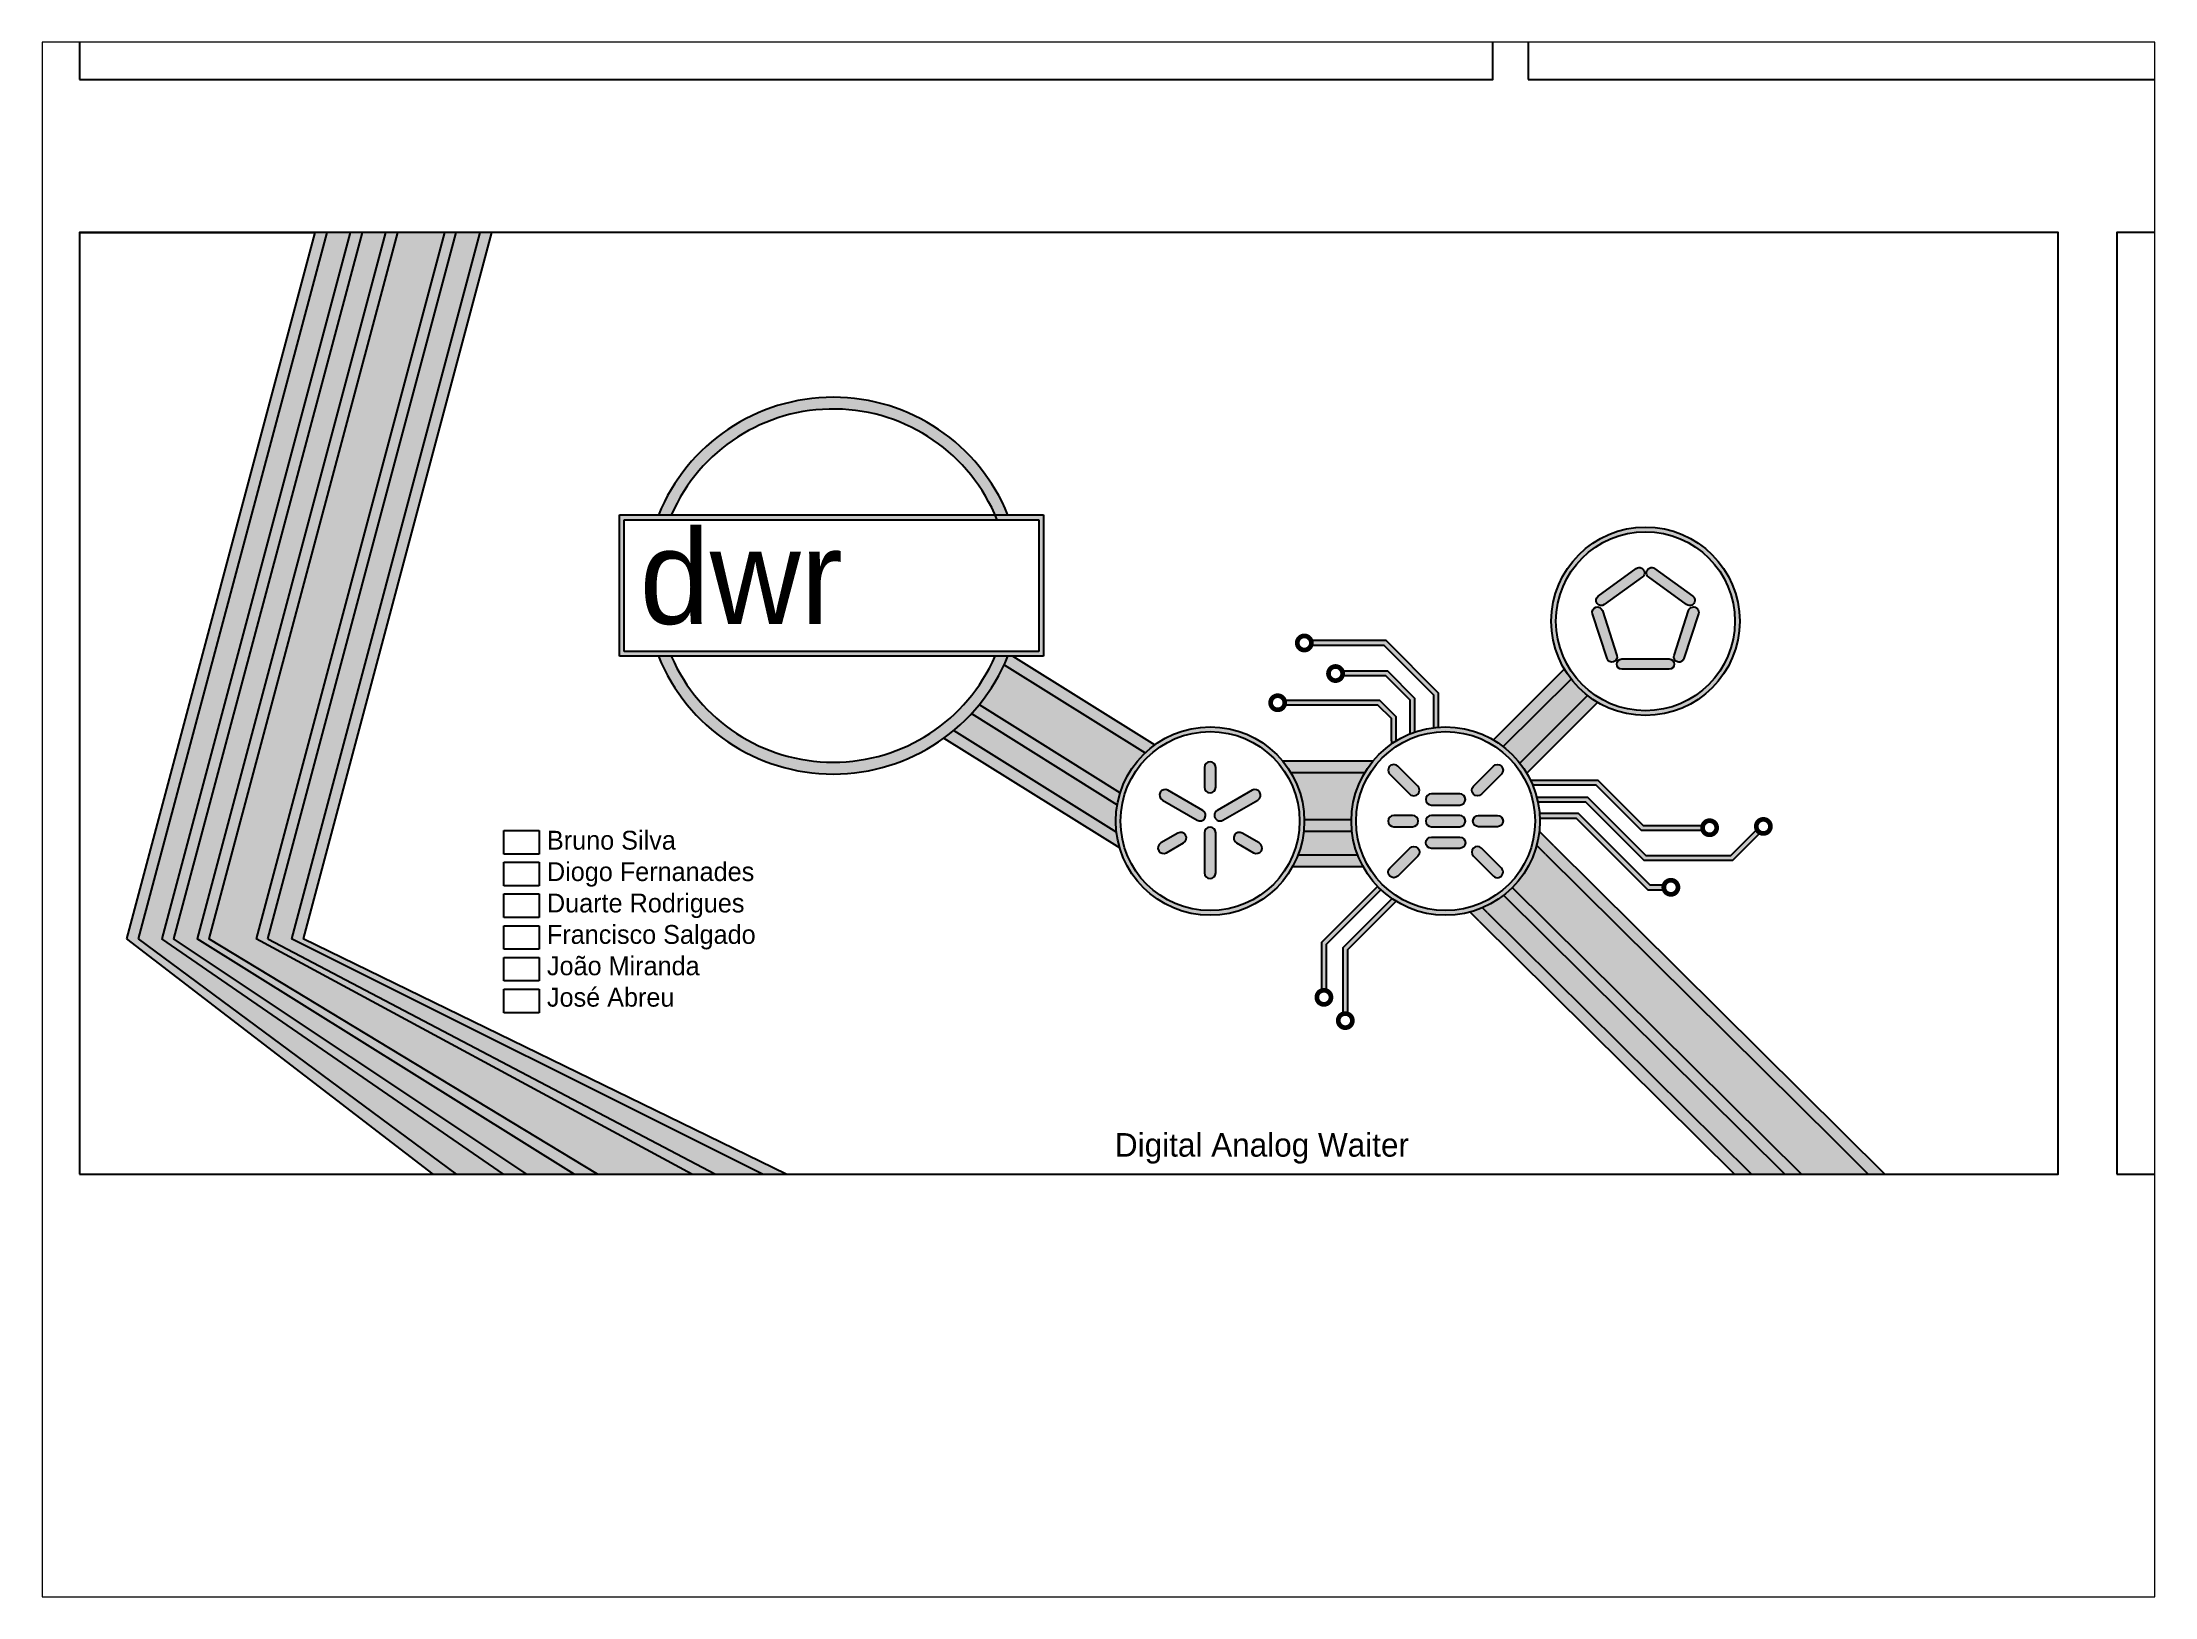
# Paper-space layout 'A3 Left' of a CAD drawing. Header units: millimetres. Extents: x -8 to 441, y -19 to 311.
# The model-space entities are those that its viewports show. They can reach past a viewport. Long polylines and large blocks are cut down to what shows.
import ezdxf

# ---------------------------------------------------------------- set-up
doc = ezdxf.new("R2010")
doc.units = ezdxf.units.MM
doc.layers.add('PCB', color=7, linetype='Continuous')
doc.styles.add('y', font='bgothl.ttf')
picture_1 = doc.add_image_def('image4.png', size_in_pixel=(450, 300))

# ---------------------------------------------------------------- blocks, each defined once
blk = doc.blocks.new('*U11')
for points in [[(1.2, 11.19, 1), (-1.2, 11.19), (-1.2, 6.99, 1), (1.2, 6.99)], [(-1.2, -2.65), (-1.2, -11.19, 1), (1.2, -11.19), (1.2, -2.65, 1)]]:
    blk.add_lwpolyline(points, format="xyb", close=True)
blk = doc.blocks.new('*U12')
at = {"color": 0, "linetype": 'ByBlock', "lineweight": -2, "transparency": 16777216}
blk.add_blockref('*U11', (1024.98, 137.65), dxfattribs=at)
for p, rotation in [((1024.81, 137.37), 120), ((1025.14, 137.37), 240)]:
    blk.add_blockref('*U11', p, dxfattribs=dict(at, rotation=rotation))
blk = doc.blocks.new('*U13')
blk.add_lwpolyline([(-5, -1.1, -1), (-5, 1.1), (5, 1.1, -1), (5, -1.1), (5, -1.1)], format="xyb", close=True)
blk = doc.blocks.new('*U14')
at = {"color": 0, "linetype": 'ByBlock', "lineweight": -2, "transparency": 16777216}
for p, rotation in [((1059.36, 144.65), 216), ((1070.05, 144.65), 144), ((1056.05, 134.47), 288), ((1073.36, 134.47), 71.99999999999999)]:
    blk.add_blockref('*U13', p, dxfattribs=dict(at, rotation=rotation))
blk.add_blockref('*U13', (1064.71, 128.19), dxfattribs=at)
blk = doc.blocks.new('*U15')
at = {"layer": 'PCB', "linetype": 'ByBlock'}
image = blk.add_image(picture_1, insert=(-3.75, -2.5), size_in_units=(7.5, 5), dxfattribs=at)
image.dxf.flags = 7
blk = doc.blocks.new('*U16')
at = {"layer": 'PCB', "color": 0, "linetype": 'ByBlock', "lineweight": -2, "transparency": 16777216}
for p in [(0, 0), (0, -6.74), (0, -13.48), (0, -20.22), (0, -26.96), (0, -33.7)]:
    blk.add_blockref('*U15', p, dxfattribs=at)

msp = doc.modelspace()

# ---------------------------------------------------------------- hatches: boundary and pattern name
at = {"layer": 'PCB', "linetype": 'ByBlock', "lineweight": -3, "true_color": 0x2a3b5a}
h = msp.add_hatch(color=159, dxfattribs=at)
h.dxf.hatch_style = 1
h.paths.add_polyline_path([(57.5, 205), (55, 205), (15, 55), (80, 5), (85, 5), (17.5, 55)])
h.paths.add_polyline_path([(65, 205), (62.5, 205), (22.5, 55), (95, 5), (100, 5), (25, 55)])
h.paths.add_polyline_path([(72.5, 205), (70, 205), (30, 55), (110, 5), (115, 5), (32.5, 55)])
h.paths.add_polyline_path([(92.5, 205), (90, 205), (50, 55), (150, 5), (155, 5), (52.5, 55)])
h.paths.add_polyline_path([(85, 205), (82.5, 205), (42.5, 55), (135, 5), (140, 5), (45, 55)])
at = {"layer": 'PCB', "linetype": 'ByBlock', "lineweight": -3, "true_color": 0x47a6ff}
h = msp.add_hatch(color=161, dxfattribs=at)
h.dxf.hatch_style = 1
h.paths.add_polyline_path([(70, 205), (65, 205), (25, 55), (100, 5), (110, 5), (30, 55)])
h.paths.add_polyline_path([(62.5, 205), (57.5, 205), (17.5, 55), (85, 5), (95, 5), (22.5, 55)])
h.paths.add_polyline_path([(90, 205), (85, 205), (45, 55), (140, 5), (150, 5), (50, 55)])
at = {"layer": 'PCB', "linetype": 'ByBlock', "lineweight": -3, "true_color": 0xf5390f}
h = msp.add_hatch(color=20, dxfattribs=at)
h.dxf.hatch_style = 1
h.paths.add_polyline_path([(82.5, 205), (72.5, 205), (32.5, 55), (115, 5), (135, 5), (42.5, 55)])
at = {"layer": 'PCB', "linetype": 'ByBlock', "lineweight": -3, "true_color": 0x2a3b5a}
h = msp.add_hatch(color=159, dxfattribs=at)
h.dxf.hatch_style = 1
h.paths.add_polyline_path([(199.37, 145), (202.08, 145, 0.674292), (127.92, 145), (130.63, 145, -0.654752)])
h.paths.add_polyline_path([(119.82, 117.76), (208.54, 117.76), (208.54, 142.39), (119.82, 142.39)], flags=9)
h = msp.add_hatch(color=159, dxfattribs=at)
h.dxf.hatch_style = 1
h.paths.add_polyline_path([(209.62, 145), (199.37, 145, -0.007229), (199.79, 144), (208.62, 144), (208.62, 116), (120.62, 116), (120.62, 144), (164.62, 144), (199.79, 144, 0.007229), (199.37, 145), (164.62, 145), (119.62, 145), (119.62, 115), (209.62, 115)])
h = msp.add_hatch(color=159, dxfattribs=at)
h.dxf.hatch_style = 1
h.paths.add_polyline_path([(203.16, 115), (202.08, 115, -0.012187), (201.3, 113.21), (231.23, 94.5, -0.032941), (233.25, 96.19)])
h.paths.add_polyline_path([(196, 104.73, -0.015823), (194.34, 102.82), (225.3, 83.47, -0.032941), (225.93, 86.02)])
h.paths.add_polyline_path([(190.6, 99.26, -0.016645), (188.49, 97.63), (225.83, 74.29, -0.04326), (225.14, 77.67)])
h.paths.add_polyline_path([(276.33, 72.83), (263.67, 72.83, -0.034515), (262.5, 70.33), (277.5, 70.33, -0.034515)])
h.paths.add_polyline_path([(275, 80, -0.004071), (275, 80.33), (265, 80.33, -0.004071), (265, 80, -0.02724), (264.88, 77.83), (275.12, 77.83, -0.02724)])
h.paths.add_polyline_path([(317.97, 74.76), (314.88, 77.84, -0.03795), (314.33, 74.86), (316.21, 72.98), (377.59, 12.1), (384.69, 5), (388.23, 5), (379.35, 13.88)])
h.paths.add_polyline_path([(303.88, 60.55), (302.84, 61.6, -0.034785), (300.21, 60.69), (302.12, 58.78), (356.35, 5), (359.9, 5)])
h.paths.add_polyline_path([(309.16, 65.88, -0.031339), (307.29, 64.22), (307.4, 64.1), (367, 5), (370.55, 5)])
h.paths.add_polyline_path([(279.65, 92.83), (260.35, 92.83, -0.038435), (262.13, 90.33), (277.87, 90.33, -0.038435)])
h.paths.add_polyline_path([(223.55, 7.49), (340.9, 7.49), (340.9, 15), (223.55, 15)], flags=9)
h.paths.add_polyline_path([(102.2, 36.04), (184.96, 36.04), (184.96, 81.2), (102.2, 81.2)], flags=9)
h.paths.add_polyline_path([(119.82, 117.76), (208.54, 117.76), (208.54, 142.39), (119.82, 142.39)], flags=9)
h = msp.add_hatch(color=159, dxfattribs=at)
h.dxf.hatch_style = 1
h.paths.add_polyline_path([(225, 80, 1), (265, 80, 1)])
h.paths.add_polyline_path([(264, 80, -1), (226, 80, -1)], flags=16)
h.paths.add_polyline_path([(275, 80, 1), (315, 80, 1)])
h.paths.add_polyline_path([(314, 80, -1), (276, 80, -1)], flags=16)
h.paths.add_polyline_path([(284.86, 91.66), (286.98, 89.54), (289.1, 87.42, -1), (287.4, 85.72), (285.28, 87.84), (283.16, 89.96, -1)], flags=0)
h.paths.add_polyline_path([(292, 85.8), (295, 85.8), (298, 85.8, -1), (298, 83.4), (295, 83.4), (292, 83.4, -1)], flags=0)
h.paths.add_polyline_path([(284, 81.2), (288, 81.2, -1), (288, 78.8), (284, 78.8, -1)], flags=0)
h.paths.add_polyline_path([(292, 81.2), (295, 81.2), (298, 81.2, -1), (298, 78.8), (295, 78.8), (292, 78.8, -1)], flags=0)
h.paths.add_polyline_path([(300.9, 87.42), (303.02, 89.54), (305.14, 91.66, -1), (306.84, 89.96), (304.72, 87.84), (302.6, 85.72, -1)], flags=0)
h.paths.add_polyline_path([(292, 76.6), (295, 76.6), (298, 76.6, -1), (298, 74.2), (295, 74.2), (292, 74.2, -1)], flags=0)
h.paths.add_polyline_path([(289.1, 72.58), (286.98, 70.46), (284.86, 68.34, -1), (283.16, 70.04), (285.28, 72.16), (287.4, 74.28, -1)], flags=0)
h.paths.add_polyline_path([(302, 81.2), (306, 81.2, -1), (306, 78.8), (302, 78.8, -1)], flags=0)
h.paths.add_polyline_path([(302.6, 74.28), (304.72, 72.16), (306.84, 70.04, -1), (305.14, 68.34), (303.02, 70.46), (300.9, 72.58, -1)], flags=0)
h.paths.add_polyline_path([(357.43, 122.43, 1), (317.43, 122.43, 1)])
h.paths.add_polyline_path([(318.43, 122.43, -1), (356.43, 122.43, -1)], flags=16)
h.paths.add_polyline_path([(326.18, 124.03, -1), (328.27, 124.71), (331.36, 115.2, -1), (329.27, 114.52)], flags=0)
h.paths.add_polyline_path([(332.43, 114.43), (342.43, 114.43, -1), (342.43, 112.23), (332.43, 112.23, -1)], flags=0)
h.paths.add_polyline_path([(327.39, 127.74), (335.48, 133.62, -1), (336.77, 131.84), (328.68, 125.96, -1)], flags=0)
h.paths.add_polyline_path([(343.49, 115.2), (346.58, 124.71, -1), (348.67, 124.03), (345.58, 114.52, -1)], flags=0)
h.paths.add_polyline_path([(339.38, 133.62), (347.47, 127.74, -1), (346.17, 125.96), (338.08, 131.84, -1)], flags=0)
at = {"layer": 'PCB', "linetype": 'ByBlock', "lineweight": -3}
h = msp.add_hatch(color=256, dxfattribs=at)
h.dxf.hatch_style = 1
h.paths.add_polyline_path([(342.43, 114.43), (332.43, 114.43, 1), (332.43, 112.23), (342.43, 112.23, 1)])
h.paths.add_polyline_path([(328.27, 124.71, 1), (326.18, 124.03), (329.27, 114.52, 1), (331.36, 115.2)])
h.paths.add_polyline_path([(336.77, 131.84, 1), (335.48, 133.62), (327.39, 127.74, 1), (328.68, 125.96)])
h.paths.add_polyline_path([(339.38, 133.62, 1), (338.08, 131.84), (346.17, 125.96, 1), (347.47, 127.74)])
h.paths.add_polyline_path([(348.67, 124.03, 1), (346.58, 124.71), (343.49, 115.2, 1), (345.58, 114.52)])
at = {"layer": 'PCB', "linetype": 'ByBlock', "true_color": 0x2a3b5a}
h = msp.add_hatch(color=159, dxfattribs=at)
h.dxf.hatch_style = 1
h.paths.add_polyline_path([(281.02, 105.63), (260.77, 105.63, -0.085164), (260.86, 105.13, -0.085164), (260.77, 104.63), (280.61, 104.63), (283.49, 101.75), (283.49, 97.01), (283.49, 96.35, -0.014981), (284.49, 97.01), (284.49, 102.16)])
h.paths.add_polyline_path([(282.73, 111.83), (273.05, 111.83, -0.085164), (273.14, 111.33, -0.085164), (273.05, 110.83), (282.32, 110.83), (287.5, 105.65), (287.5, 98.54, -0.013347), (288.5, 98.91), (288.5, 106.06)])
h.paths.add_polyline_path([(282.36, 118.32), (266.42, 118.32, -0.085164), (266.51, 117.82, -0.085164), (266.42, 117.32), (281.95, 117.32), (292.51, 106.76), (292.51, 99.84, -0.012565), (293.51, 99.94), (293.51, 107.18)])
h.paths.add_polyline_path([(325.11, 85.07), (314.35, 85.07, -0.012843), (314.58, 84.07), (324.69, 84.07), (337.08, 71.68), (355.96, 71.68), (361.8, 77.52, -0.171573), (361.1, 78.23), (355.55, 72.68), (337.5, 72.68)])
h.paths.add_polyline_path([(323.16, 81.65), (314.93, 81.65, -0.012523), (314.99, 80.65), (322.75, 80.65), (337.96, 65.44), (341.41, 65.44, -0.085164), (341.32, 65.94, -0.085164), (341.41, 66.44), (338.37, 66.44)])
h.paths.add_polyline_path([(327.34, 88.7), (313.01, 88.7, -0.013708), (313.46, 87.7), (326.92, 87.7), (336.53, 78.09), (349.62, 78.09, -0.085164), (349.54, 78.59, -0.085164), (349.62, 79.09), (336.95, 79.09)])
h.paths.add_polyline_path([(281.29, 65.44, -0.012502), (280.58, 66.15), (268.67, 54.24), (268.67, 43.99, -0.171573), (269.67, 43.99), (269.67, 53.83)])
h.paths.add_polyline_path([(284.35, 62.83), (284.49, 62.98, -0.012774), (283.64, 63.54), (273.21, 53.11), (273.21, 39.05, -0.171573), (274.21, 39.05), (274.21, 52.69)])
at = {"layer": 'PCB', "linetype": 'ByBlock', "lineweight": -3, "true_color": 0x2a3b5a}
h = msp.add_hatch(color=159, dxfattribs=at)
h.dxf.hatch_style = 1
h.paths.add_polyline_path([(130.63, 115), (127.92, 115, 0.674107), (202.08, 115), (199.37, 115, -0.654556)])
at = {"layer": 'PCB', "linetype": 'ByBlock', "lineweight": -3, "true_color": 0xf5390f}
h = msp.add_hatch(color=20, dxfattribs=at)
h.dxf.hatch_style = 1
h.paths.add_polyline_path([(201.3, 113.21, -0.062746), (196, 104.73), (225.93, 86.02, -0.127017), (231.23, 94.5)])
h.paths.add_polyline_path([(277.87, 90.33), (262.13, 90.33, -0.13232), (265, 80.33), (275, 80.33, -0.13232)])
h.paths.add_polyline_path([(316.21, 72.98), (314.33, 74.86, -0.131713), (309.16, 65.88), (370.55, 5), (384.69, 5), (377.59, 12.1)])
at = {"layer": 'PCB', "linetype": 'ByBlock', "lineweight": -3, "true_color": 0x2a3b5a}
h = msp.add_hatch(color=159, dxfattribs=at)
h.dxf.hatch_style = 1
h.paths.add_polyline_path([(321.62, 110.17, -0.031853), (320.19, 112.28), (305.15, 97.24, -0.031853), (307.25, 95.81)])
h.paths.add_polyline_path([(327.26, 105.2, -0.031845), (325.15, 106.64), (310.79, 92.27, -0.031845), (312.22, 90.17)])
at = {"layer": 'PCB', "linetype": 'ByBlock', "lineweight": -3, "true_color": 0xf5390f}
h = msp.add_hatch(color=20, dxfattribs=at)
h.dxf.hatch_style = 1
h.paths.add_polyline_path([(325.15, 106.64, -0.062746), (321.62, 110.17), (307.25, 95.81, -0.062746), (310.79, 92.27)])
at = {"layer": 'PCB', "linetype": 'ByBlock', "lineweight": -3, "true_color": 0x47a6ff}
h = msp.add_hatch(color=161, dxfattribs=at)
h.dxf.hatch_style = 1
h.paths.add_polyline_path([(194.34, 102.82, -0.032313), (190.6, 99.26), (225.14, 77.67, -0.029141), (225, 80, -0.043578), (225.3, 83.47)])
h.paths.add_polyline_path([(275.12, 77.83), (264.88, 77.83, -0.06458), (263.67, 72.83), (276.33, 72.83, -0.06458)])
h.paths.add_polyline_path([(307.4, 64.1), (307.29, 64.22, -0.06483), (302.84, 61.6), (303.88, 60.55), (359.9, 5), (367, 5)])
at = {"layer": 'PCB', "linetype": 'ByBlock', "lineweight": -3}
h = msp.add_hatch(color=256, dxfattribs=at)
h.dxf.hatch_style = 1
h.paths.add_polyline_path([(246.2, 91.38, 1), (243.8, 91.38), (243.8, 87.18, 1), (246.2, 87.18)])
h.paths.add_polyline_path([(236.07, 86.54, 1), (234.87, 84.46), (242.27, 80.19, 1), (243.47, 82.27)])
h.paths.add_polyline_path([(238.18, 77.45), (234.54, 75.35, 1), (235.74, 73.27), (239.38, 75.37, 1)])
h.paths.add_polyline_path([(246.2, 77.54, 1), (243.8, 77.54), (243.8, 69, 1), (246.2, 69)])
h.paths.add_polyline_path([(255.13, 84.46, 1), (253.93, 86.54), (246.53, 82.27, 1), (247.73, 80.19)])
h.paths.add_polyline_path([(251.82, 77.45, 1), (250.62, 75.37), (254.26, 73.27, 1), (255.46, 75.35)])
h = msp.add_hatch(color=256, dxfattribs=at)
h.dxf.hatch_style = 1
h.paths.add_polyline_path([(288, 81.2), (284, 81.2, 1), (284, 78.8), (288, 78.8, 1)])
h.paths.add_polyline_path([(286.98, 89.54), (284.86, 91.66, 1), (283.16, 89.96), (285.28, 87.84), (287.4, 85.72, 1), (289.1, 87.42)])
h.paths.add_polyline_path([(298, 85.8), (295, 85.8), (292, 85.8, 1), (292, 83.4), (295, 83.4), (298, 83.4, 1)])
h.paths.add_polyline_path([(298, 81.2), (295, 81.2), (292, 81.2, 1), (292, 78.8), (295, 78.8), (298, 78.8, 1)])
h.paths.add_polyline_path([(298, 76.6), (295, 76.6), (292, 76.6, 1), (292, 74.2), (295, 74.2), (298, 74.2, 1)])
h.paths.add_polyline_path([(289.1, 72.58, 1), (287.4, 74.28), (285.28, 72.16), (283.16, 70.04, 1), (284.86, 68.34), (286.98, 70.46)])
h.paths.add_polyline_path([(304.72, 72.16), (302.6, 74.28, 1), (300.9, 72.58), (303.02, 70.46), (305.14, 68.34, 1), (306.84, 70.04)])
h.paths.add_polyline_path([(306, 81.2), (302, 81.2, 1), (302, 78.8), (306, 78.8, 1)])
h.paths.add_polyline_path([(304.72, 87.84), (306.84, 89.96, 1), (305.14, 91.66), (303.02, 89.54), (300.9, 87.42, 1), (302.6, 85.72)])

# ---------------------------------------------------------------- linework, layer by layer
for p, q in [((5, 205), (55, 205)), ((55, 205), (15, 55)), ((57.5, 205), (17.5, 55)), ((62.5, 205), (22.5, 55)), ((65, 205), (25, 55)), ((70, 205), (30, 55)), ((72.5, 205), (32.5, 55)), ((82.5, 205), (42.5, 55)), ((45, 55), (85, 205)), ((90, 205), (50, 55)), ((92.5, 205), (52.5, 55)), ((119.62, 115), (119.62, 145)), ((119.62, 145), (164.62, 145)), ((120.62, 144), (164.62, 144)), ((120.62, 116), (120.62, 144)), ((164.62, 145), (209.62, 145)), ((164.62, 144), (208.62, 144)), ((208.62, 144), (208.62, 116)), ((209.62, 145), (209.62, 115)), ((209.62, 115), (119.62, 115)), ((208.62, 116), (120.62, 116)), ((201.3, 113.21), (231.23, 94.5)), ((203.16, 115), (233.25, 96.19)), ((196, 104.73), (225.93, 86.02)), ((190.6, 99.26), (225.14, 77.67)), ((194.34, 102.82), (225.3, 83.47)), ((188.49, 97.63), (225.83, 74.29)), ((260.35, 92.83), (279.65, 92.83)), ((262.13, 90.33), (277.87, 90.33)), ((264.88, 77.83), (275.12, 77.83)), ((265, 80.33), (275, 80.33)), ((317.97, 74.76), (314.88, 77.84)), ((263.67, 72.83), (276.33, 72.83)), ((316.21, 72.98), (314.33, 74.86)), ((316.21, 72.98), (377.59, 12.1)), ((317.97, 74.76), (379.35, 13.88)), ((262.5, 70.33), (277.5, 70.33)), ((307.4, 64.1), (307.29, 64.22)), ((307.4, 64.1), (367, 5)), ((309.16, 65.88), (370.55, 5)), ((302.12, 58.78), (300.21, 60.69)), ((302.12, 58.78), (356.35, 5)), ((303.88, 60.55), (302.84, 61.6)), ((303.88, 60.55), (359.9, 5)), ((15, 55), (80, 5)), ((17.5, 55), (85, 5)), ((95, 5), (22.5, 55)), ((100, 5), (25, 55)), ((110, 5), (30, 55)), ((115, 5), (32.5, 55)), ((135, 5), (42.5, 55)), ((45, 55), (140, 5)), ((150, 5), (50, 55)), ((155, 5), (52.5, 55)), ((379.35, 13.88), (388.23, 5)), ((377.59, 12.1), (384.69, 5)), ((5, 5), (80, 5))]:
    msp.add_line(p, q)
for points in [[(5, 237.5), (305, 237.5), (305, 437.5), (5, 437.5)], [(312.5, 237.5), (612.5, 237.5), (612.5, 437.5), (312.5, 437.5)], [(5, 5), (425, 5), (425, 205), (5, 205)], [(437.5, 5), (857.5, 5), (857.5, 205), (437.5, 205)]]:
    msp.add_lwpolyline(points, close=True)
for centre, radius in [((245, 80), 20), ((245, 80), 19), ((295, 80), 20), ((295, 80), 19)]:
    msp.add_circle(centre, radius)
for start, end in [(22.017, 157.983), (202.0316, 337.9684)]:
    msp.add_arc((165, 130), 40, start, end)
for p, q in [((320.19, 112.28), (305.15, 97.24)), ((321.62, 110.17), (307.25, 95.81)), ((325.15, 106.64), (310.79, 92.27)), ((327.26, 105.21), (312.22, 90.17))]:
    msp.add_line(p, q, dxfattribs=at)
at = {"layer": 'PCB', "linetype": 'ByBlock'}
for p, q in [((283.49, 97.01), (283.49, 96.35)), ((284.35, 62.83), (284.49, 62.98))]:
    msp.add_line(p, q, dxfattribs=at)
at = {"layer": 'PCB', "linetype": 'ByBlock', "const_width": 1}
for points in [[(263.51, 117.82, 1), (266.51, 117.82, 1)], [(270.14, 111.33, 1), (273.14, 111.33, 1)], [(257.86, 105.13, 1), (260.86, 105.13, 1)], [(360.95, 78.87, 1), (363.95, 78.87, 1)], [(349.54, 78.59, 1), (352.54, 78.59, 1)], [(341.32, 65.94, 1), (344.32, 65.94, 1)], [(267.67, 42.58, 1), (270.67, 42.58, 1)], [(272.21, 37.64, 1), (275.21, 37.64, 1)]]:
    msp.add_lwpolyline(points, format="xyb", close=True, dxfattribs=at)
at = {"layer": 'PCB', "linetype": 'ByBlock'}
for points in [[(293.51, 99.94), (293.51, 107.18), (282.36, 118.32), (266.42, 118.32)], [(292.51, 99.84), (292.51, 106.76), (281.95, 117.32), (266.42, 117.32)], [(288.5, 98.91), (288.5, 106.06), (282.73, 111.83), (273.05, 111.83)], [(287.5, 98.54), (287.5, 105.65), (282.32, 110.83), (273.05, 110.83)], [(284.49, 97.01), (284.49, 102.16), (281.02, 105.63), (260.77, 105.63)], [(283.49, 97.01), (283.49, 101.75), (280.61, 104.63), (260.77, 104.63)], [(313.01, 88.7), (327.34, 88.7), (336.95, 79.09), (349.62, 79.09)], [(313.46, 87.7), (326.92, 87.7), (336.53, 78.09), (349.62, 78.09)], [(314.35, 85.07), (325.11, 85.07), (337.5, 72.68), (355.55, 72.68), (361.1, 78.23)], [(314.58, 84.07), (324.69, 84.07), (337.08, 71.68), (355.96, 71.68), (361.8, 77.52)], [(314.93, 81.65), (323.16, 81.65), (338.37, 66.44), (341.41, 66.44)], [(314.99, 80.65), (322.75, 80.65), (337.96, 65.44), (341.41, 65.44)], [(280.58, 66.15), (268.67, 54.24), (268.67, 43.99)], [(281.28, 65.44), (269.67, 53.83), (269.67, 43.99)], [(283.64, 63.54), (273.21, 53.11), (273.21, 39.05)], [(284.35, 62.83), (274.21, 52.69), (274.21, 39.05)]]:
    msp.add_lwpolyline(points, dxfattribs=at)
at = {"layer": 'PCB', "linetype": 'ByBlock', "lineweight": -3}
for points in [[(289.1, 87.42), (286.98, 89.54), (284.86, 91.66, 1), (283.16, 89.96), (285.28, 87.84), (287.4, 85.72, 1)], [(300.9, 87.42), (303.02, 89.54), (305.14, 91.66, -1), (306.84, 89.96), (304.72, 87.84), (302.6, 85.72, -1)], [(292, 83.4), (295, 83.4), (298, 83.4, 1), (298, 85.8), (295, 85.8), (292, 85.8, 1)], [(288, 78.8, 1), (288, 81.2), (284, 81.2, 1), (284, 78.8)], [(292, 78.8), (295, 78.8), (298, 78.8, 1), (298, 81.2), (295, 81.2), (292, 81.2, 1)], [(302, 78.8, -1), (302, 81.2), (306, 81.2, -1), (306, 78.8)], [(292, 76.6), (295, 76.6), (298, 76.6, -1), (298, 74.2), (295, 74.2), (292, 74.2, -1)], [(289.1, 72.58), (286.98, 70.46), (284.86, 68.34, -1), (283.16, 70.04), (285.28, 72.16), (287.4, 74.28, -1)], [(300.9, 72.58), (303.02, 70.46), (305.14, 68.34, 1), (306.84, 70.04), (304.72, 72.16), (302.6, 74.28, 1)]]:
    msp.add_lwpolyline(points, format="xyb", close=True, dxfattribs=at)
for radius in [20, 19]:
    msp.add_circle((337.43, 122.43), radius, dxfattribs=at)
for start, end in [(21.9136, 156.4297), (203.586, 336.414)]:
    msp.add_arc((165, 130), 37.5, start, end, dxfattribs=at)

# ---------------------------------------------------------------- block references
for name, p in [('*U14', (-727.28, -14.86)), ('*U12', (-779.98, -57.46))]:
    msp.add_blockref(name, p)
msp.add_blockref('*U16', (98.87, 75.51), dxfattribs=at)

# ---------------------------------------------------------------- texts
at = {"style": 'y'}
for s, height, p in [('dwr', 20, (123.92, 121.86)), ('Digital Analog Waiter', 5, (224.8, 8.75))]:
    msp.add_text(s, height=height, dxfattribs=at).set_placement(p)
at = {"insert": (104.24, 77.94), "char_height": 4, "attachment_point": 1, "style": 'y'}
msp.add_mtext_dynamic_manual_height_columns('Bruno Silva\\PDiogo Fernanades\\PDuarte Rodrigues\\PFrancisco Salgado\\PJoão Miranda\\PJosé Abreu', width=86.6069, gutter_width=150, heights=[0], dxfattribs=at)

psp = doc.layouts.new('A3 Left')

# ---------------------------------------------------------------- viewports
at = {"layer": 'PCB', "linetype": 'ByBlock', "lineweight": -3}
psp.add_viewport(center=(216.38, 145.67), size=(448.43, 330.0819), view_center_point=(221.32, 80.34), view_height=330.0819, dxfattribs=at)

doc.saveas('drawing.dxf')
